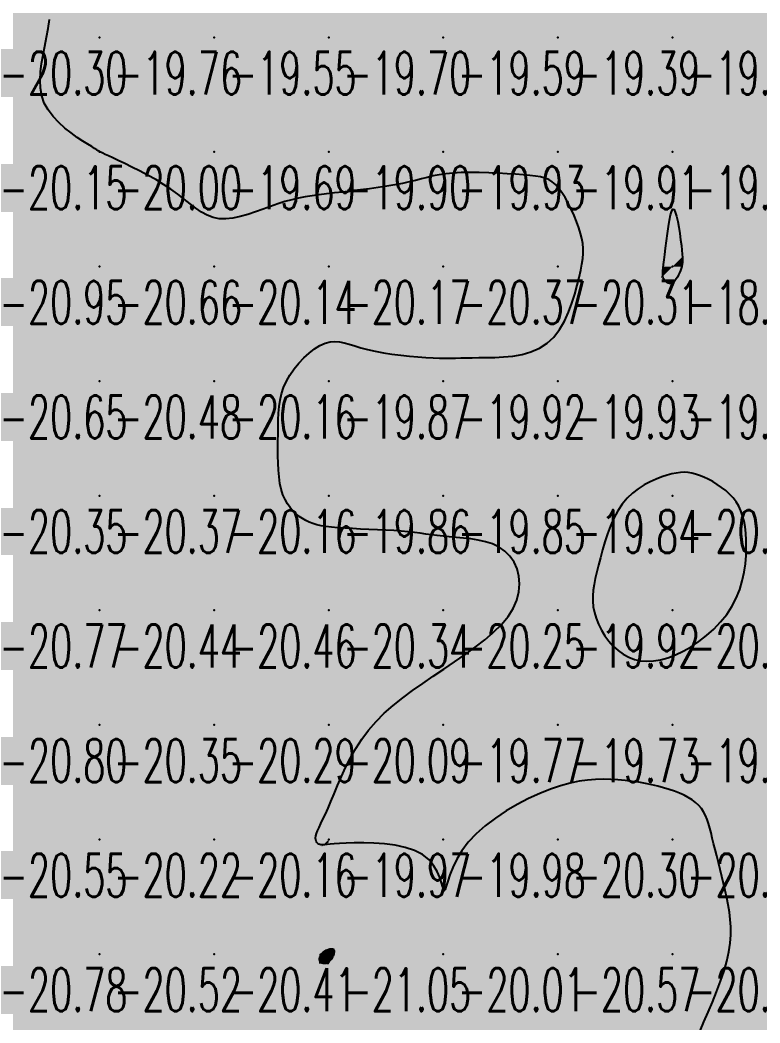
# Model space of a CAD drawing. Header units: millimetres. Extents: x 88261 to 90953, y 390274 to 392322.
# Drawn here: x 89443.3 to 89507.9, y 390511.2 to 390598.7 of the extents above; entities that cross this region are included whole.
import ezdxf
from ezdxf.enums import TextEntityAlignment as Align

# ---------------------------------------------------------------- set-up
doc = ezdxf.new("R2010")
doc.units = ezdxf.units.MM
doc.header["$LTSCALE"] = 25
for name, color, linetype in [('CN_03_00', 7, 'Continuous'), ('CN_04_00', 242, 'Continuous'), ('COTEAlt', 7, 'Continuous'), ('TN_COLORIAGE', 7, 'Continuous')]:
    doc.layers.add(name, color=color, linetype=linetype)
doc.styles.add('Simplex 1.0', font='Simplex.shx', dxfattribs={"width": 0.99, "height": 2.5})
doc.styles.get("Standard").update_dxf_attribs({"font": 'times.ttf'})

# ---------------------------------------------------------------- blocks, each defined once
blk = doc.blocks.new('COTE')
at = {"color": 0}
blk.add_point((0, 0), dxfattribs=at)
at = {"layer": 'COTEAlt'}
blk.add_attdef('ALT', text='', height=3.75, dxfattribs=at).set_placement((1.25, -1.25), align=Align.TOP_LEFT)

msp = doc.modelspace()

# ---------------------------------------------------------------- linework, layer by layer
at = {"layer": 'CN_03_00', "flags": 128}
for points, elevation in [([(89499.415, 390576.369), (89499.397, 390576.505), (89499.396, 390576.667), (89499.41, 390576.867), (89499.438, 390577.117), (89499.478, 390577.428), (89499.528, 390577.814), (89499.587, 390578.285), (89499.654, 390578.846), (89499.728, 390579.467), (89499.808, 390580.107), (89499.893, 390580.729), (89499.984, 390581.294), (89500.08, 390581.762), (89500.179, 390582.095), (89500.283, 390582.254), (89500.389, 390582.213), (89500.496, 390581.996), (89500.602, 390581.64), (89500.704, 390581.183), (89500.8, 390580.661), (89500.887, 390580.113), (89500.963, 390579.574), (89501.027, 390579.083), (89501.075, 390578.667), (89501.108, 390578.324), (89501.126, 390578.04), (89501.129, 390577.803), (89501.118, 390577.601), (89501.093, 390577.421), (89501.055, 390577.251), (89501.002, 390577.079), (89500.937, 390576.894), (89500.86, 390576.702), (89500.772, 390576.51), (89500.676, 390576.324), (89500.572, 390576.153), (89500.462, 390576.004), (89500.347, 390575.883), (89500.229, 390575.799), (89500.11, 390575.757), (89499.991, 390575.754), (89499.876, 390575.783), (89499.767, 390575.841), (89499.668, 390575.922), (89499.58, 390576.02), (89499.507, 390576.13), (89499.451, 390576.247), (89499.415, 390576.369)], -19), ([(89470.105, 390516.455), (89470.016, 390516.424), (89469.926, 390516.408), (89469.838, 390516.405), (89469.754, 390516.416), (89469.676, 390516.44), (89469.608, 390516.477), (89469.55, 390516.527), (89469.506, 390516.589), (89469.476, 390516.661), (89469.459, 390516.741), (89469.455, 390516.826), (89469.464, 390516.915), (89469.486, 390517.005), (89469.52, 390517.094), (89469.567, 390517.179), (89469.625, 390517.26), (89469.694, 390517.334), (89469.77, 390517.402), (89469.852, 390517.464), (89469.938, 390517.52), (89470.025, 390517.568), (89470.111, 390517.61), (89470.195, 390517.644), (89470.273, 390517.671), (89470.346, 390517.69), (89470.414, 390517.701), (89470.476, 390517.705), (89470.531, 390517.701), (89470.58, 390517.69), (89470.622, 390517.671), (89470.657, 390517.645), (89470.685, 390517.611), (89470.705, 390517.569), (89470.718, 390517.52), (89470.723, 390517.464), (89470.721, 390517.401), (89470.711, 390517.331), (89470.692, 390517.254), (89470.666, 390517.171), (89470.632, 390517.082), (89470.589, 390516.989), (89470.54, 390516.895), (89470.483, 390516.802), (89470.419, 390516.714), (89470.35, 390516.632), (89470.274, 390516.56), (89470.192, 390516.501), (89470.105, 390516.455)], -21)]:
    msp.add_lwpolyline(points, close=True, dxfattribs=dict(at, elevation=elevation))
at = {"layer": 'CN_04_00', "elevation": -20, "flags": 128}
msp.add_lwpolyline([(89502.661, 390510.548), (89502.994, 390511.315), (89503.356, 390512.15), (89503.73, 390513.034), (89504.098, 390513.944), (89504.444, 390514.86), (89504.749, 390515.76), (89504.996, 390516.623), (89505.173, 390517.434), (89505.284, 390518.194), (89505.335, 390518.913), (89505.335, 390519.597), (89505.292, 390520.254), (89505.214, 390520.892), (89505.109, 390521.52), (89504.985, 390522.144), (89504.848, 390522.77), (89504.704, 390523.396), (89504.554, 390524.017), (89504.402, 390524.628), (89504.252, 390525.223), (89504.107, 390525.798), (89503.969, 390526.349), (89503.841, 390526.87), (89503.727, 390527.357), (89503.619, 390527.811), (89503.513, 390528.234), (89503.402, 390528.627), (89503.278, 390528.992), (89503.137, 390529.33), (89502.97, 390529.644), (89502.773, 390529.934), (89502.539, 390530.203), (89502.269, 390530.452), (89501.964, 390530.682), (89501.626, 390530.894), (89501.255, 390531.091), (89500.854, 390531.273), (89500.423, 390531.443), (89499.964, 390531.601), (89499.478, 390531.748), (89498.968, 390531.885), (89498.435, 390532.009), (89497.881, 390532.122), (89497.308, 390532.222), (89496.717, 390532.308), (89496.112, 390532.379), (89495.493, 390532.436), (89494.861, 390532.475), (89494.212, 390532.49), (89493.539, 390532.474), (89492.836, 390532.417), (89492.097, 390532.313), (89491.317, 390532.152), (89490.488, 390531.928), (89489.605, 390531.631), (89488.667, 390531.257), (89487.693, 390530.81), (89486.706, 390530.297), (89485.731, 390529.726), (89484.792, 390529.104), (89483.913, 390528.437), (89483.118, 390527.734), (89482.431, 390527.002), (89481.87, 390526.251), (89481.425, 390525.505), (89481.081, 390524.795), (89480.823, 390524.147), (89480.635, 390523.591), (89480.502, 390523.154), (89480.409, 390522.865), (89480.339, 390522.753), (89480.277, 390522.835), (89480.204, 390523.083), (89480.1, 390523.459), (89479.946, 390523.926), (89479.721, 390524.445), (89479.406, 390524.977), (89478.981, 390525.485), (89478.428, 390525.929), (89477.734, 390526.282), (89476.928, 390526.544), (89476.046, 390526.73), (89475.124, 390526.851), (89474.199, 390526.918), (89473.307, 390526.944), (89472.485, 390526.94), (89471.769, 390526.919), (89471.186, 390526.89), (89470.727, 390526.859), (89470.375, 390526.827), (89470.11, 390526.799), (89469.915, 390526.775), (89469.771, 390526.759), (89469.66, 390526.755), (89469.564, 390526.763), (89469.468, 390526.788), (89469.374, 390526.83), (89469.287, 390526.892), (89469.212, 390526.975), (89469.153, 390527.08), (89469.117, 390527.208), (89469.107, 390527.363), (89469.13, 390527.544), (89469.189, 390527.755), (89469.283, 390528), (89469.409, 390528.287), (89469.565, 390528.621), (89469.75, 390529.008), (89469.96, 390529.456), (89470.193, 390529.97), (89470.447, 390530.557), (89470.721, 390531.219), (89471.021, 390531.944), (89471.352, 390532.718), (89471.722, 390533.526), (89472.137, 390534.351), (89472.604, 390535.18), (89473.129, 390535.996), (89473.719, 390536.785), (89474.378, 390537.535), (89475.101, 390538.249), (89475.879, 390538.932), (89476.704, 390539.59), (89477.566, 390540.231), (89478.459, 390540.86), (89479.373, 390541.482), (89480.301, 390542.105), (89481.232, 390542.734), (89482.149, 390543.369), (89483.035, 390544.014), (89483.871, 390544.667), (89484.638, 390545.332), (89485.32, 390546.008), (89485.896, 390546.698), (89486.349, 390547.401), (89486.666, 390548.117), (89486.849, 390548.835), (89486.908, 390549.54), (89486.851, 390550.22), (89486.687, 390550.86), (89486.423, 390551.447), (89486.068, 390551.967), (89485.631, 390552.406), (89485.121, 390552.756), (89484.553, 390553.025), (89483.941, 390553.225), (89483.302, 390553.369), (89482.65, 390553.47), (89482.002, 390553.541), (89481.372, 390553.595), (89480.776, 390553.644), (89480.225, 390553.699), (89479.709, 390553.761), (89479.215, 390553.826), (89478.728, 390553.894), (89478.235, 390553.961), (89477.722, 390554.027), (89477.174, 390554.088), (89476.578, 390554.142), (89475.924, 390554.189), (89475.226, 390554.23), (89474.499, 390554.266), (89473.76, 390554.299), (89473.028, 390554.331), (89472.317, 390554.365), (89471.647, 390554.401), (89471.033, 390554.443), (89470.488, 390554.492), (89470.007, 390554.55), (89469.582, 390554.62), (89469.202, 390554.704), (89468.86, 390554.805), (89468.546, 390554.925), (89468.251, 390555.068), (89467.965, 390555.234), (89467.682, 390555.427), (89467.404, 390555.651), (89467.137, 390555.907), (89466.884, 390556.199), (89466.65, 390556.531), (89466.439, 390556.905), (89466.257, 390557.325), (89466.108, 390557.794), (89465.995, 390558.312), (89465.915, 390558.874), (89465.862, 390559.47), (89465.831, 390560.091), (89465.817, 390560.728), (89465.816, 390561.373), (89465.821, 390562.017), (89465.827, 390562.65), (89465.833, 390563.265), (89465.845, 390563.864), (89465.871, 390564.448), (89465.922, 390565.02), (89466.006, 390565.582), (89466.133, 390566.135), (89466.312, 390566.683), (89466.553, 390567.228), (89466.86, 390567.769), (89467.225, 390568.298), (89467.636, 390568.802), (89468.08, 390569.271), (89468.545, 390569.691), (89469.018, 390570.052), (89469.487, 390570.342), (89469.939, 390570.549), (89470.367, 390570.666), (89470.779, 390570.703), (89471.188, 390570.672), (89471.606, 390570.588), (89472.048, 390570.465), (89472.527, 390570.316), (89473.054, 390570.155), (89473.643, 390569.995), (89474.303, 390569.849), (89475.018, 390569.718), (89475.768, 390569.602), (89476.535, 390569.502), (89477.299, 390569.418), (89478.039, 390569.349), (89478.736, 390569.297), (89479.37, 390569.26), (89479.929, 390569.239), (89480.427, 390569.231), (89480.885, 390569.233), (89481.326, 390569.242), (89481.77, 390569.256), (89482.239, 390569.27), (89482.755, 390569.282), (89483.339, 390569.289), (89484.005, 390569.292), (89484.738, 390569.304), (89485.516, 390569.343), (89486.317, 390569.425), (89487.118, 390569.569), (89487.897, 390569.79), (89488.632, 390570.107), (89489.3, 390570.536), (89489.885, 390571.088), (89490.387, 390571.743), (89490.816, 390572.473), (89491.178, 390573.25), (89491.48, 390574.049), (89491.73, 390574.841), (89491.935, 390575.598), (89492.102, 390576.295), (89492.238, 390576.91), (89492.343, 390577.453), (89492.414, 390577.941), (89492.451, 390578.39), (89492.452, 390578.817), (89492.415, 390579.239), (89492.34, 390579.671), (89492.225, 390580.131), (89492.069, 390580.629), (89491.878, 390581.157), (89491.657, 390581.698), (89491.412, 390582.238), (89491.149, 390582.762), (89490.874, 390583.254), (89490.594, 390583.699), (89490.314, 390584.081), (89490.037, 390584.391), (89489.753, 390584.634), (89489.451, 390584.82), (89489.118, 390584.958), (89488.742, 390585.059), (89488.31, 390585.133), (89487.81, 390585.19), (89487.229, 390585.24), (89486.561, 390585.29), (89485.822, 390585.339), (89485.034, 390585.383), (89484.217, 390585.419), (89483.394, 390585.442), (89482.587, 390585.448), (89481.816, 390585.435), (89481.104, 390585.398), (89480.465, 390585.334), (89479.888, 390585.247), (89479.354, 390585.141), (89478.845, 390585.02), (89478.343, 390584.89), (89477.828, 390584.754), (89477.283, 390584.618), (89476.689, 390584.485), (89476.032, 390584.359), (89475.323, 390584.24), (89474.574, 390584.129), (89473.801, 390584.024), (89473.018, 390583.925), (89472.239, 390583.832), (89471.478, 390583.743), (89470.75, 390583.659), (89470.065, 390583.578), (89469.418, 390583.497), (89468.799, 390583.409), (89468.2, 390583.311), (89467.611, 390583.197), (89467.023, 390583.063), (89466.427, 390582.903), (89465.814, 390582.713), (89465.177, 390582.491), (89464.523, 390582.252), (89463.859, 390582.012), (89463.194, 390581.788), (89462.537, 390581.598), (89461.896, 390581.459), (89461.28, 390581.388), (89460.698, 390581.402), (89460.154, 390581.514), (89459.64, 390581.713), (89459.144, 390581.987), (89458.652, 390582.322), (89458.152, 390582.702), (89457.633, 390583.115), (89457.081, 390583.547), (89456.484, 390583.982), (89455.836, 390584.41), (89455.15, 390584.822), (89454.449, 390585.216), (89453.751, 390585.584), (89453.078, 390585.924), (89452.45, 390586.229), (89451.887, 390586.495), (89451.411, 390586.717), (89451.035, 390586.892), (89450.752, 390587.023), (89450.549, 390587.119), (89450.413, 390587.183), (89450.329, 390587.223), (89450.286, 390587.245), (89450.269, 390587.254), (89450.265, 390587.257), (89450.261, 390587.26), (89450.246, 390587.271), (89450.206, 390587.297), (89450.131, 390587.345), (89450.008, 390587.423), (89449.825, 390587.539), (89449.571, 390587.7), (89449.233, 390587.913), (89448.807, 390588.185), (89448.313, 390588.513), (89447.778, 390588.895), (89447.228, 390589.328), (89446.692, 390589.809), (89446.196, 390590.334), (89445.767, 390590.9), (89445.432, 390591.505), (89445.212, 390592.145), (89445.095, 390592.815), (89445.065, 390593.513), (89445.106, 390594.233), (89445.199, 390594.971), (89445.328, 390595.723), (89445.475, 390596.485), (89445.624, 390597.253), (89445.761, 390598.022), (89445.886, 390598.787)], dxfattribs=at)
msp.add_lwpolyline([(89495.468, 390555.921), (89495.128, 390555.289), (89494.83, 390554.617), (89494.569, 390553.92), (89494.34, 390553.213), (89494.138, 390552.511), (89493.958, 390551.829), (89493.795, 390551.182), (89493.646, 390550.58), (89493.516, 390550.02), (89493.409, 390549.492), (89493.332, 390548.988), (89493.29, 390548.5), (89493.288, 390548.019), (89493.333, 390547.536), (89493.43, 390547.044), (89493.584, 390546.537), (89493.791, 390546.022), (89494.048, 390545.512), (89494.352, 390545.016), (89494.698, 390544.545), (89495.083, 390544.112), (89495.502, 390543.726), (89495.953, 390543.399), (89496.431, 390543.14), (89496.936, 390542.951), (89497.467, 390542.834), (89498.024, 390542.788), (89498.607, 390542.815), (89499.215, 390542.916), (89499.847, 390543.09), (89500.504, 390543.339), (89501.183, 390543.662), (89501.871, 390544.056), (89502.556, 390544.513), (89503.223, 390545.029), (89503.86, 390545.598), (89504.45, 390546.215), (89504.982, 390546.875), (89505.441, 390547.57), (89505.817, 390548.296), (89506.115, 390549.043), (89506.341, 390549.799), (89506.504, 390550.555), (89506.612, 390551.3), (89506.673, 390552.024), (89506.694, 390552.716), (89506.684, 390553.366), (89506.647, 390553.965), (89506.585, 390554.516), (89506.495, 390555.022), (89506.374, 390555.489), (89506.22, 390555.92), (89506.031, 390556.319), (89505.805, 390556.691), (89505.54, 390557.04), (89505.234, 390557.37), (89504.895, 390557.679), (89504.531, 390557.965), (89504.15, 390558.228), (89503.759, 390558.466), (89503.368, 390558.676), (89502.983, 390558.856), (89502.614, 390559.006), (89502.266, 390559.124), (89501.933, 390559.209), (89501.607, 390559.261), (89501.279, 390559.28), (89500.94, 390559.265), (89500.582, 390559.218), (89500.198, 390559.136), (89499.777, 390559.021), (89499.316, 390558.871), (89498.822, 390558.683), (89498.309, 390558.452), (89497.787, 390558.173), (89497.268, 390557.843), (89496.766, 390557.457), (89496.291, 390557.011), (89495.855, 390556.499), (89495.468, 390555.921)], close=True, dxfattribs=at)
at = {"layer": 'TN_COLORIAGE', "color": 223}
for points in [[(89440.249, 390607.239, -20), (89447.986, 390607.239, -20), (89440.249, 390597.239, -20), (89446.441, 390603.432, -20)], [(89445.792, 390597.239, -20.297), (89446.441, 390603.432, -20.297), (89440.249, 390597.239, -20.297)], [(89440.249, 390597.239, -20), (89445.792, 390597.239, -20), (89440.249, 390587.239, -20), (89444.138, 390591.129, -20)], [(89440.249, 390587.239, -20), (89444.138, 390591.129, -20), (89450.249, 390587.239, -20), (89450.249, 390587.273, -20)], [(89440.249, 390577.239, -20.001), (89450.249, 390577.239, -20.001), (89450.249, 390587.239, -20.001)], [(89440.249, 390587.239, -20.001), (89440.249, 390577.239, -20.001), (89450.249, 390587.239, -20.001)], [(89450.267, 390587.257, -20.001), (89450.249, 390587.273, -20.001), (89450.249, 390587.239, -20.001)], [(89450.267, 390587.257, -20.001), (89450.275, 390587.239, -20.001), (89450.249, 390587.239, -20.001)], [(89450.249, 390577.239, -20), (89457.096, 390584.086, -20), (89450.249, 390587.239, -20), (89450.275, 390587.239, -20)], [(89480.249, 390577.239, -20), (89480.249, 390585.694, -20), (89470.249, 390577.239, -20), (89477.408, 390584.399, -20)], [(89488.219, 390585.21, -20.367), (89480.249, 390585.694, -20.367), (89480.249, 390577.239, -20.367)], [(89480.249, 390577.239, -20), (89488.219, 390585.21, -20), (89490.249, 390577.239, -20), (89490.249, 390584.905, -20)], [(89492.669, 390579.66, -20.307), (89490.249, 390584.905, -20.307), (89490.249, 390577.239, -20.307)], [(89450.249, 390577.239, -20), (89457.096, 390584.086, -20), (89460.249, 390577.239, -20), (89460.249, 390580.31, -20)], [(89470.249, 390577.239, -20), (89470.249, 390583.617, -20), (89460.249, 390577.239, -20), (89466.097, 390583.088, -20)], [(89470.249, 390583.617, -20.169), (89477.408, 390584.399, -20.169), (89470.249, 390577.239, -20.169)], [(89460.249, 390580.31, -20.135), (89466.097, 390583.088, -20.135), (89460.249, 390577.239, -20.135)], [(89492.424, 390577.239, -20.307), (89492.669, 390579.66, -20.307), (89490.249, 390577.239, -20.307)], [(89440.249, 390577.239, -20.663), (89440.249, 390567.239, -20.663), (89450.249, 390577.239, -20.663)], [(89440.249, 390567.239, -20.663), (89450.249, 390567.239, -20.663), (89450.249, 390577.239, -20.663)], [(89450.249, 390567.239, -20.135), (89460.249, 390567.239, -20.135), (89460.249, 390577.239, -20.135)], [(89450.249, 390577.239, -20.135), (89450.249, 390567.239, -20.135), (89460.249, 390577.239, -20.135)], [(89470.249, 390577.239, -20), (89470.249, 390571.556, -20), (89460.249, 390567.239, -20), (89465.801, 390567.239, -20)], [(89460.249, 390577.239, -20.169), (89460.249, 390567.239, -20.169), (89470.249, 390577.239, -20.169)], [(89480.249, 390577.239, -20), (89472.841, 390569.831, -20), (89470.249, 390577.239, -20), (89470.249, 390571.556, -20)], [(89472.841, 390569.831, -20.367), (89480.249, 390569.089, -20.367), (89480.249, 390577.239, -20.367)], [(89480.249, 390577.239, -20), (89480.249, 390569.089, -20), (89490.249, 390577.239, -20), (89482.383, 390569.374, -20)], [(89482.383, 390569.374, -20.307), (89490.249, 390569.151, -20.307), (89490.249, 390577.239, -20.307)], [(89492.424, 390577.239, -20.307), (89490.249, 390569.151, -20.307), (89490.249, 390577.239, -20.307)], [(89440.249, 390557.239, -20.476), (89450.249, 390557.239, -20.476), (89450.249, 390567.239, -20.476)], [(89440.249, 390567.239, -20.476), (89440.249, 390557.239, -20.476), (89450.249, 390567.239, -20.476)], [(89450.249, 390557.239, -20.16), (89460.249, 390557.239, -20.16), (89460.249, 390567.239, -20.16)], [(89450.249, 390567.239, -20.16), (89450.249, 390557.239, -20.16), (89460.249, 390567.239, -20.16)], [(89460.249, 390557.239, -20), (89465.864, 390562.855, -20), (89460.249, 390567.239, -20), (89465.801, 390567.239, -20)], [(89465.707, 390557.239, -20.164), (89465.864, 390562.855, -20.164), (89460.249, 390557.239, -20.164)], [(89500.249, 390559.383, -20.152), (89495.305, 390557.239, -20.152), (89500.249, 390557.239, -20.152)], [(89502.363, 390559.354, -20.152), (89500.249, 390559.383, -20.152), (89500.249, 390557.239, -20.152)], [(89502.363, 390559.354, -20.152), (89505.984, 390557.239, -20.152), (89500.249, 390557.239, -20.152)], [(89440.249, 390547.239, -20.366), (89450.249, 390547.239, -20.366), (89450.249, 390557.239, -20.366)], [(89440.249, 390557.239, -20.366), (89440.249, 390547.239, -20.366), (89450.249, 390557.239, -20.366)], [(89450.249, 390547.239, -20.164), (89460.249, 390547.239, -20.164), (89460.249, 390557.239, -20.164)], [(89450.249, 390557.239, -20.164), (89450.249, 390547.239, -20.164), (89460.249, 390557.239, -20.164)], [(89460.249, 390547.239, -20), (89467.958, 390554.949, -20), (89460.249, 390557.239, -20), (89465.707, 390557.239, -20)], [(89500.249, 390547.239, -20), (89492.814, 390547.239, -20), (89500.249, 390557.239, -20), (89493.663, 390550.653, -20)], [(89495.305, 390557.239, -20.152), (89493.663, 390550.653, -20.152), (89500.249, 390557.239, -20.152)], [(89500.249, 390547.239, -20), (89506.938, 390553.929, -20), (89500.249, 390557.239, -20), (89505.984, 390557.239, -20)], [(89460.249, 390547.239, -20), (89467.958, 390554.949, -20), (89470.249, 390547.239, -20), (89470.249, 390554.369, -20)], [(89477.242, 390554.233, -20.34), (89470.249, 390554.369, -20.34), (89470.249, 390547.239, -20.34)], [(89470.249, 390547.239, -20), (89477.242, 390554.233, -20), (89480.249, 390547.239, -20), (89480.249, 390553.555, -20)], [(89506.365, 390547.239, -20.228), (89506.938, 390553.929, -20.228), (89500.249, 390547.239, -20.228)], [(89486.42, 390553.411, -20.251), (89480.249, 390553.555, -20.251), (89480.249, 390547.239, -20.251)], [(89486.42, 390553.411, -20.251), (89487.857, 390547.239, -20.251), (89480.249, 390547.239, -20.251)], [(89440.249, 390547.239, -20.445), (89440.249, 390537.239, -20.445), (89450.249, 390547.239, -20.445)], [(89440.249, 390537.239, -20.445), (89450.249, 390537.239, -20.445), (89450.249, 390547.239, -20.445)], [(89450.249, 390547.239, -20.461), (89450.249, 390537.239, -20.461), (89460.249, 390547.239, -20.461)], [(89450.249, 390537.239, -20.461), (89460.249, 390537.239, -20.461), (89460.249, 390547.239, -20.461)], [(89460.249, 390547.239, -20.34), (89460.249, 390537.239, -20.34), (89470.249, 390547.239, -20.34)], [(89460.249, 390537.239, -20.34), (89470.249, 390537.239, -20.34), (89470.249, 390547.239, -20.34)], [(89470.249, 390547.239, -20.251), (89470.249, 390537.239, -20.251), (89480.249, 390547.239, -20.251)], [(89480.249, 390547.239, -20), (89480.249, 390542.038, -20), (89470.249, 390537.239, -20), (89472.954, 390537.239, -20)], [(89480.249, 390542.038, -20.251), (89487.857, 390547.239, -20.251), (89480.249, 390547.239, -20.251)], [(89495.664, 390542.654, -20.228), (89492.814, 390547.239, -20.228), (89500.249, 390547.239, -20.228)], [(89495.664, 390542.654, -20.228), (89500.249, 390542.535, -20.228), (89500.249, 390547.239, -20.228)], [(89500.249, 390542.535, -20.228), (89506.365, 390547.239, -20.228), (89500.249, 390547.239, -20.228)], [(89440.249, 390537.239, -20.349), (89440.249, 390527.239, -20.349), (89450.249, 390537.239, -20.349)], [(89440.249, 390527.239, -20.349), (89450.249, 390527.239, -20.349), (89450.249, 390537.239, -20.349)], [(89450.249, 390537.239, -20.288), (89450.249, 390527.239, -20.288), (89460.249, 390537.239, -20.288)], [(89450.249, 390527.239, -20.288), (89460.249, 390527.239, -20.288), (89460.249, 390537.239, -20.288)], [(89460.249, 390537.239, -20.086), (89460.249, 390527.239, -20.086), (89470.249, 390537.239, -20.086)], [(89460.249, 390527.239, -20), (89468.733, 390527.239, -20), (89470.249, 390537.239, -20), (89470.249, 390529.715, -20)], [(89472.954, 390537.239, -20.086), (89470.249, 390529.715, -20.086), (89470.249, 390537.239, -20.086)], [(89490.249, 390532.486, -20.298), (89481.023, 390527.239, -20.298), (89490.249, 390527.239, -20.298)], [(89490.249, 390527.239, -20), (89495.614, 390532.605, -20), (89500.249, 390527.239, -20), (89500.249, 390531.709, -20)], [(89490.249, 390532.486, -20.298), (89495.614, 390532.605, -20.298), (89490.249, 390527.239, -20.298)], [(89503.174, 390530.165, -20.208), (89500.249, 390531.709, -20.208), (89500.249, 390527.239, -20.208)], [(89503.174, 390530.165, -20.208), (89503.692, 390527.239, -20.208), (89500.249, 390527.239, -20.208)], [(89440.249, 390527.239, -20.223), (89440.249, 390517.239, -20.223), (89450.249, 390527.239, -20.223)], [(89440.249, 390517.239, -20.223), (89450.249, 390517.239, -20.223), (89450.249, 390527.239, -20.223)], [(89450.249, 390527.239, -20.158), (89450.249, 390517.239, -20.158), (89460.249, 390527.239, -20.158)], [(89450.249, 390517.239, -20.158), (89460.249, 390517.239, -20.158), (89460.249, 390527.239, -20.158)], [(89460.249, 390517.239, -20), (89469.6, 390526.591, -20), (89460.249, 390527.239, -20), (89468.733, 390527.239, -20)], [(89469.437, 390517.239, -20), (89470.249, 390517.724, -20), (89460.249, 390517.239, -20), (89470.249, 390526.978, -20)], [(89470.249, 390526.978, -20.407), (89469.6, 390526.591, -20.407), (89460.249, 390517.239, -20.407)], [(89470.735, 390517.726, -20), (89480.017, 390527.008, -20), (89470.249, 390517.724, -20), (89470.249, 390526.978, -20)], [(89470.753, 390517.239, -20), (89470.735, 390517.726, -20), (89480.249, 390517.239, -20), (89480.017, 390527.008, -20)], [(89480.017, 390527.008, -20.012), (89480.249, 390520.568, -20.012), (89480.249, 390517.239, -20.012)], [(89490.249, 390527.239, -20), (89481.023, 390527.239, -20), (89480.249, 390517.239, -20), (89480.249, 390520.568, -20)], [(89480.249, 390517.239, -20.298), (89490.249, 390517.239, -20.298), (89490.249, 390527.239, -20.298)], [(89490.249, 390527.239, -20.208), (89490.249, 390517.239, -20.208), (89500.249, 390527.239, -20.208)], [(89490.249, 390517.239, -20.208), (89500.249, 390517.239, -20.208), (89500.249, 390527.239, -20.208)], [(89500.249, 390517.239, -20), (89505.105, 390522.096, -20), (89500.249, 390527.239, -20), (89503.692, 390527.239, -20)], [(89505.105, 390522.096, -20.374), (89505.794, 390517.239, -20.374), (89500.249, 390517.239, -20.374)], [(89440.249, 390517.239, -20.52), (89440.249, 390507.239, -20.52), (89450.249, 390517.239, -20.52)], [(89440.249, 390507.239, -20.52), (89450.249, 390507.239, -20.52), (89450.249, 390517.239, -20.52)], [(89450.249, 390507.239, -20.407), (89460.249, 390507.239, -20.407), (89460.249, 390517.239, -20.407)], [(89450.249, 390517.239, -20.407), (89450.249, 390507.239, -20.407), (89460.249, 390517.239, -20.407)], [(89469.404, 390516.395, -20.407), (89469.437, 390517.239, -20.407), (89460.249, 390507.239, -20.407), (89460.249, 390517.239, -20.407)], [(89470.249, 390507.239, -20.012), (89480.249, 390507.239, -20.012), (89480.249, 390517.239, -20.012)], [(89470.249, 390516.342, -20.012), (89470.753, 390517.239, -20.012), (89470.249, 390507.239, -20.012), (89480.249, 390517.239, -20.012)], [(89480.249, 390517.239, -20.567), (89480.249, 390507.239, -20.567), (89490.249, 390517.239, -20.567)], [(89480.249, 390507.239, -20.567), (89490.249, 390507.239, -20.567), (89490.249, 390517.239, -20.567)], [(89490.249, 390517.239, -20.374), (89490.249, 390507.239, -20.374), (89500.249, 390517.239, -20.374)], [(89490.249, 390507.239, -20.374), (89500.249, 390507.239, -20.374), (89500.249, 390517.239, -20.374)], [(89500.249, 390517.239, -20), (89505.794, 390517.239, -20), (89500.249, 390507.239, -20), (89501.696, 390508.686, -20)], [(89470.249, 390516.342, -20.432), (89469.404, 390516.395, -20.432), (89470.249, 390507.239, -20.432), (89460.249, 390507.239, -20.432)]]:
    msp.add_solid(points, dxfattribs=at)
at = {"layer": 'TN_COLORIAGE', "color": 213}
for points in [[(89446.441, 390603.432, -19.761), (89445.792, 390597.239, -19.761), (89450.249, 390607.239, -19.761), (89450.249, 390597.239, -19.761)], [(89450.249, 390607.239, -19.501), (89450.249, 390597.239, -19.501), (89460.249, 390607.239, -19.501)], [(89450.249, 390597.239, -19.501), (89460.249, 390597.239, -19.501), (89460.249, 390607.239, -19.501)], [(89470.18, 390607.17, -19.501), (89470.186, 390607.239, -19.501), (89460.249, 390597.239, -19.501), (89460.249, 390607.239, -19.501)], [(89480.249, 390597.239, -19.698), (89490.249, 390597.239, -19.698), (89490.249, 390607.239, -19.698)], [(89485.524, 390607.239, -19.587), (89480.249, 390602.748, -19.587), (89490.249, 390607.239, -19.587), (89480.249, 390597.239, -19.587)], [(89490.249, 390607.239, -19), (89499.006, 390607.239, -19), (89490.249, 390597.239, -19), (89498.218, 390605.208, -19)], [(89500.249, 390597.239, -19), (89509.83, 390597.239, -19), (89510.249, 390607.239, -19), (89510.249, 390597.83, -19)], [(89500.249, 390597.239, -19), (89500.249, 390603.219, -19), (89510.249, 390607.239, -19), (89505.16, 390607.239, -19)], [(89470.249, 390607.136, -19.549), (89470.18, 390607.17, -19.549), (89470.249, 390597.239, -19.549), (89460.249, 390597.239, -19.549)], [(89470.249, 390607.136, -19.698), (89474.975, 390601.966, -19.698), (89470.249, 390597.239, -19.698)], [(89490.249, 390597.239, -19), (89498.218, 390605.208, -19), (89500.249, 390597.239, -19), (89500.249, 390603.219, -19)], [(89474.975, 390601.966, -19.587), (89480.249, 390602.748, -19.587), (89470.249, 390597.239, -19.587), (89480.249, 390597.239, -19.587)], [(89450.249, 390587.273, -19.761), (89444.138, 390591.129, -19.761), (89450.249, 390597.239, -19.761)], [(89444.138, 390591.129, -19.761), (89445.792, 390597.239, -19.761), (89450.249, 390597.239, -19.761)], [(89450.249, 390587.273, -19.549), (89450.267, 390587.257, -19.549), (89450.249, 390597.239, -19.549), (89460.249, 390597.239, -19.549)], [(89450.275, 390587.239, -19.549), (89450.267, 390587.257, -19.549), (89460.249, 390587.239, -19.549), (89460.249, 390597.239, -19.549)], [(89460.249, 390597.239, -19.698), (89460.249, 390587.239, -19.698), (89470.249, 390597.239, -19.698)], [(89460.249, 390587.239, -19.698), (89470.249, 390587.239, -19.698), (89470.249, 390597.239, -19.698)], [(89470.249, 390587.239, -19.587), (89480.249, 390587.239, -19.587), (89480.249, 390597.239, -19.587)], [(89470.249, 390597.239, -19.587), (89470.249, 390587.239, -19.587), (89480.249, 390597.239, -19.587)], [(89480.249, 390587.239, -19.389), (89490.249, 390587.239, -19.389), (89490.249, 390597.239, -19.389)], [(89480.249, 390597.239, -19.389), (89480.249, 390587.239, -19.389), (89490.249, 390597.239, -19.389)], [(89490.249, 390587.239, -19.147), (89500.249, 390587.239, -19.147), (89500.249, 390597.239, -19.147)], [(89490.249, 390597.239, -19.147), (89490.249, 390587.239, -19.147), (89500.249, 390597.239, -19.147)], [(89500.249, 390597.239, -19), (89509.83, 390597.239, -19), (89500.249, 390587.239, -19), (89508.825, 390595.816, -19)], [(89510.227, 390587.239, -19), (89510.249, 390587.26, -19), (89500.249, 390587.239, -19), (89510.249, 390597.175, -19)], [(89510.249, 390597.175, -19.039), (89508.825, 390595.816, -19.039), (89500.249, 390587.239, -19.039)], [(89450.275, 390587.239, -19.695), (89457.096, 390584.086, -19.695), (89460.249, 390587.239, -19.695)], [(89460.249, 390580.31, -19.695), (89457.096, 390584.086, -19.695), (89460.249, 390587.239, -19.695)], [(89466.097, 390583.088, -19.695), (89460.249, 390580.31, -19.695), (89470.249, 390587.239, -19.695), (89460.249, 390587.239, -19.695)], [(89466.097, 390583.088, -19.904), (89470.249, 390583.617, -19.904), (89470.249, 390587.239, -19.904)], [(89477.408, 390584.399, -19.904), (89470.249, 390583.617, -19.904), (89480.249, 390587.239, -19.904), (89470.249, 390587.239, -19.904)], [(89477.408, 390584.399, -19.933), (89480.249, 390585.694, -19.933), (89480.249, 390587.239, -19.933)], [(89480.249, 390585.694, -19.907), (89488.219, 390585.21, -19.907), (89480.249, 390587.239, -19.907), (89490.249, 390587.239, -19.907)], [(89490.249, 390584.905, -19.907), (89488.219, 390585.21, -19.907), (89490.249, 390587.239, -19.907)], [(89490.249, 390584.905, -19.039), (89492.669, 390579.66, -19.039), (89490.249, 390587.239, -19.039), (89500.249, 390587.239, -19.039)], [(89492.669, 390579.66, -19), (89492.424, 390577.239, -19), (89500.249, 390587.239, -19), (89499.509, 390577.239, -19)], [(89499.509, 390577.239, -19.039), (89500.249, 390584.526, -19.039), (89500.249, 390587.239, -19.039)], [(89510.227, 390587.239, -19), (89510.23, 390587.221, -19), (89500.249, 390587.239, -19), (89501.192, 390578.182, -19)], [(89501.192, 390578.182, -19.039), (89500.249, 390584.526, -19.039), (89500.249, 390587.239, -19.039)], [(89510.23, 390587.221, -19), (89509.715, 390577.239, -19), (89501.192, 390578.182, -19), (89501.143, 390577.239, -19)], [(89490.249, 390569.151, -19), (89492.424, 390577.239, -19), (89490.249, 390567.239, -19), (89499.509, 390577.239, -19)], [(89499.509, 390577.239, -19.927), (89499.238, 390576.228, -19.927), (89490.249, 390567.239, -19.927)], [(89509.243, 390576.233, -19), (89509.715, 390577.239, -19), (89500.249, 390567.239, -19), (89501.143, 390577.239, -19)], [(89501.143, 390577.239, -19.443), (89500.249, 390575.332, -19.443), (89500.249, 390567.239, -19.443)], [(89490.249, 390567.239, -19), (89499.238, 390576.228, -19), (89500.249, 390567.239, -19), (89500.249, 390575.332, -19)], [(89509.243, 390576.233, -19.433), (89510.249, 390576.249, -19.433), (89500.249, 390567.239, -19.433), (89510.249, 390567.239, -19.433)], [(89465.801, 390567.239, -19.872), (89470.249, 390571.556, -19.872), (89470.249, 390567.239, -19.872)], [(89470.249, 390571.556, -19.872), (89472.841, 390569.831, -19.872), (89470.249, 390567.239, -19.872)], [(89480.249, 390569.089, -19.872), (89472.841, 390569.831, -19.872), (89480.249, 390567.239, -19.872), (89470.249, 390567.239, -19.872)], [(89482.383, 390569.374, -19.917), (89480.249, 390569.089, -19.917), (89480.249, 390567.239, -19.917)], [(89490.249, 390569.151, -19.917), (89482.383, 390569.374, -19.917), (89490.249, 390567.239, -19.917), (89480.249, 390567.239, -19.917)], [(89465.864, 390562.855, -19.863), (89465.707, 390557.239, -19.863), (89470.249, 390567.239, -19.863), (89470.249, 390557.239, -19.863)], [(89465.801, 390567.239, -19.872), (89465.864, 390562.855, -19.872), (89470.249, 390567.239, -19.872)], [(89470.249, 390557.239, -19.917), (89480.249, 390557.239, -19.917), (89480.249, 390567.239, -19.917)], [(89470.249, 390567.239, -19.917), (89470.249, 390557.239, -19.917), (89480.249, 390567.239, -19.917)], [(89480.249, 390567.239, -19.927), (89480.249, 390557.239, -19.927), (89490.249, 390567.239, -19.927)], [(89480.249, 390557.239, -19.927), (89490.249, 390557.239, -19.927), (89490.249, 390567.239, -19.927)], [(89490.249, 390567.239, -19.443), (89490.249, 390557.239, -19.443), (89500.249, 390567.239, -19.443)], [(89495.305, 390557.239, -19.443), (89500.249, 390559.383, -19.443), (89490.249, 390557.239, -19.443), (89500.249, 390567.239, -19.443)], [(89500.249, 390559.383, -19.433), (89502.363, 390559.354, -19.433), (89500.249, 390567.239, -19.433), (89510.249, 390567.239, -19.433)], [(89505.984, 390557.239, -19.433), (89502.363, 390559.354, -19.433), (89510.249, 390557.239, -19.433), (89510.249, 390567.239, -19.433)], [(89465.707, 390557.239, -19.863), (89467.958, 390554.949, -19.863), (89470.249, 390557.239, -19.863)], [(89470.249, 390554.369, -19.863), (89467.958, 390554.949, -19.863), (89470.249, 390557.239, -19.863)], [(89470.249, 390554.369, -19.854), (89477.242, 390554.233, -19.854), (89470.249, 390557.239, -19.854), (89480.249, 390557.239, -19.854)], [(89480.249, 390553.555, -19.854), (89477.242, 390554.233, -19.854), (89480.249, 390557.239, -19.854)], [(89480.249, 390553.555, -19.845), (89486.42, 390553.411, -19.845), (89480.249, 390557.239, -19.845), (89490.249, 390557.239, -19.845)], [(89487.857, 390547.239, -19.845), (89486.42, 390553.411, -19.845), (89490.249, 390547.239, -19.845), (89490.249, 390557.239, -19.845)], [(89493.663, 390550.653, -19.845), (89495.305, 390557.239, -19.845), (89490.249, 390547.239, -19.845), (89490.249, 390557.239, -19.845)], [(89505.984, 390557.239, -19.887), (89506.938, 390553.929, -19.887), (89510.249, 390557.239, -19.887)], [(89506.938, 390553.929, -19.855), (89506.365, 390547.239, -19.855), (89510.249, 390557.239, -19.855), (89510.249, 390547.239, -19.855)], [(89493.663, 390550.653, -19.921), (89492.814, 390547.239, -19.921), (89490.249, 390547.239, -19.921)], [(89480.249, 390537.239, -19.921), (89490.249, 390537.239, -19.921), (89490.249, 390547.239, -19.921)], [(89487.857, 390547.239, -19.769), (89480.249, 390542.038, -19.769), (89490.249, 390547.239, -19.769), (89480.249, 390537.239, -19.769)], [(89492.814, 390547.239, -19.73), (89495.664, 390542.654, -19.73), (89490.249, 390547.239, -19.73), (89490.249, 390537.239, -19.73)], [(89500.249, 390537.239, -19.855), (89510.249, 390537.239, -19.855), (89510.249, 390547.239, -19.855)], [(89506.365, 390547.239, -19.743), (89500.249, 390542.535, -19.743), (89510.249, 390547.239, -19.743), (89500.249, 390537.239, -19.743)], [(89500.249, 390542.535, -19.73), (89495.664, 390542.654, -19.73), (89500.249, 390537.239, -19.73), (89490.249, 390537.239, -19.73)], [(89472.954, 390537.239, -19.769), (89480.249, 390542.038, -19.769), (89480.249, 390537.239, -19.769)], [(89470.249, 390529.715, -19.769), (89472.954, 390537.239, -19.769), (89470.249, 390527.239, -19.769), (89480.249, 390537.239, -19.769)], [(89470.249, 390527.239, -19.769), (89480.249, 390527.239, -19.769), (89480.249, 390537.239, -19.769)], [(89480.249, 390537.239, -19.73), (89480.249, 390527.239, -19.73), (89490.249, 390537.239, -19.73)], [(89481.023, 390527.239, -19.73), (89490.249, 390532.486, -19.73), (89480.249, 390527.239, -19.73), (89490.249, 390537.239, -19.73)], [(89495.614, 390532.605, -19.73), (89490.249, 390532.486, -19.73), (89500.249, 390537.239, -19.73), (89490.249, 390537.239, -19.73)], [(89500.249, 390531.709, -19.743), (89495.614, 390532.605, -19.743), (89500.249, 390537.239, -19.743)], [(89500.249, 390531.709, -19.497), (89503.174, 390530.165, -19.497), (89500.249, 390537.239, -19.497), (89510.249, 390537.239, -19.497)], [(89503.692, 390527.239, -19.497), (89503.174, 390530.165, -19.497), (89510.249, 390527.239, -19.497), (89510.249, 390537.239, -19.497)], [(89470.249, 390529.715, -19.972), (89468.733, 390527.239, -19.972), (89470.249, 390527.239, -19.972)], [(89468.733, 390527.239, -19.972), (89469.6, 390526.591, -19.972), (89470.249, 390527.239, -19.972)], [(89469.6, 390526.591, -19.972), (89470.249, 390526.978, -19.972), (89470.249, 390527.239, -19.972)], [(89480.017, 390527.008, -19.972), (89470.249, 390526.978, -19.972), (89480.249, 390527.239, -19.972), (89470.249, 390527.239, -19.972)], [(89480.249, 390520.568, -19.975), (89480.017, 390527.008, -19.975), (89480.249, 390527.239, -19.975)], [(89480.249, 390520.568, -19.975), (89481.023, 390527.239, -19.975), (89480.249, 390527.239, -19.975)], [(89503.692, 390527.239, -19.604), (89505.105, 390522.096, -19.604), (89510.249, 390527.239, -19.604)], [(89505.794, 390517.239, -19.604), (89505.105, 390522.096, -19.604), (89510.249, 390517.239, -19.604), (89510.249, 390527.239, -19.604)], [(89501.696, 390508.686, -19.692), (89501.663, 390507.239, -19.692), (89510.249, 390517.239, -19.692), (89510.249, 390507.239, -19.692)], [(89501.696, 390508.686, -19.7), (89505.794, 390517.239, -19.7), (89510.249, 390517.239, -19.7)]]:
    msp.add_solid(points, dxfattribs=at)
at = {"layer": 'TN_COLORIAGE', "color": 203}
for points in [[(89500.249, 390584.526, -18.896), (89499.509, 390577.239, -18.896), (89500.249, 390577.239, -18.896)], [(89500.249, 390584.526, -18.896), (89501.192, 390578.182, -18.896), (89500.249, 390577.239, -18.896)], [(89501.192, 390578.182, -18.896), (89501.143, 390577.239, -18.896), (89500.249, 390577.239, -18.896)], [(89500.249, 390575.332, -18.896), (89499.238, 390576.228, -18.896), (89500.249, 390577.239, -18.896)], [(89499.238, 390576.228, -18.896), (89499.509, 390577.239, -18.896), (89500.249, 390577.239, -18.896)], [(89500.249, 390575.332, -18.896), (89501.143, 390577.239, -18.896), (89500.249, 390577.239, -18.896)]]:
    msp.add_solid(points, dxfattribs=at)
at = {"layer": 'TN_COLORIAGE', "color": 233}
for points in [[(89469.437, 390517.239, -21.052), (89469.404, 390516.395, -21.052), (89470.249, 390517.239, -21.052)], [(89469.404, 390516.395, -21.052), (89470.249, 390516.342, -21.052), (89470.249, 390517.239, -21.052)], [(89470.249, 390517.724, -21.052), (89469.437, 390517.239, -21.052), (89470.249, 390517.239, -21.052)], [(89470.735, 390517.726, -21.052), (89470.753, 390517.239, -21.052), (89470.249, 390517.239, -21.052)], [(89470.249, 390517.724, -21.052), (89470.735, 390517.726, -21.052), (89470.249, 390517.239, -21.052)], [(89470.753, 390517.239, -21.052), (89470.249, 390516.342, -21.052), (89470.249, 390517.239, -21.052)]]:
    msp.add_solid(points, dxfattribs=at)

# ---------------------------------------------------------------- block references
at = {"layer": 'COTEAlt'}
ref = msp.add_blockref('COTE', (89440.249, 390597.239), dxfattribs=at)
ref.add_attrib('ALT', '-20.30', dxfattribs={"height": 3.75, "style": 'Simplex 1.0', "width": 0.6}).set_placement((89441.499, 390595.989), align=Align.TOP_LEFT)
ref = msp.add_blockref('COTE', (89450.249, 390597.239), dxfattribs=at)
ref.add_attrib('ALT', '-19.76', dxfattribs={"height": 3.75, "style": 'Simplex 1.0', "width": 0.6}).set_placement((89451.499, 390595.989), align=Align.TOP_LEFT)
ref = msp.add_blockref('COTE', (89460.249, 390597.239), dxfattribs=at)
ref.add_attrib('ALT', '-19.55', dxfattribs={"height": 3.75, "style": 'Simplex 1.0', "width": 0.6}).set_placement((89461.499, 390595.989), align=Align.TOP_LEFT)
ref = msp.add_blockref('COTE', (89470.249, 390597.239), dxfattribs=at)
ref.add_attrib('ALT', '-19.70', dxfattribs={"height": 3.75, "style": 'Simplex 1.0', "width": 0.6}).set_placement((89471.499, 390595.989), align=Align.TOP_LEFT)
ref = msp.add_blockref('COTE', (89480.249, 390597.239), dxfattribs=at)
ref.add_attrib('ALT', '-19.59', dxfattribs={"height": 3.75, "style": 'Simplex 1.0', "width": 0.6}).set_placement((89481.499, 390595.989), align=Align.TOP_LEFT)
ref = msp.add_blockref('COTE', (89490.249, 390597.239), dxfattribs=at)
ref.add_attrib('ALT', '-19.39', dxfattribs={"height": 3.75, "style": 'Simplex 1.0', "width": 0.6}).set_placement((89491.499, 390595.989), align=Align.TOP_LEFT)
ref = msp.add_blockref('COTE', (89500.249, 390597.239), dxfattribs=at)
ref.add_attrib('ALT', '-19.15', dxfattribs={"height": 3.75, "style": 'Simplex 1.0', "width": 0.6}).set_placement((89501.499, 390595.989), align=Align.TOP_LEFT)
ref = msp.add_blockref('COTE', (89440.249, 390587.239), dxfattribs=at)
ref.add_attrib('ALT', '-20.15', dxfattribs={"height": 3.75, "style": 'Simplex 1.0', "width": 0.6}).set_placement((89441.499, 390585.989), align=Align.TOP_LEFT)
ref = msp.add_blockref('COTE', (89450.249, 390587.239), dxfattribs=at)
ref.add_attrib('ALT', '-20.00', dxfattribs={"height": 3.75, "style": 'Simplex 1.0', "width": 0.6}).set_placement((89451.499, 390585.989), align=Align.TOP_LEFT)
ref = msp.add_blockref('COTE', (89460.249, 390587.239), dxfattribs=at)
ref.add_attrib('ALT', '-19.69', dxfattribs={"height": 3.75, "style": 'Simplex 1.0', "width": 0.6}).set_placement((89461.499, 390585.989), align=Align.TOP_LEFT)
ref = msp.add_blockref('COTE', (89470.249, 390587.239), dxfattribs=at)
ref.add_attrib('ALT', '-19.90', dxfattribs={"height": 3.75, "style": 'Simplex 1.0', "width": 0.6}).set_placement((89471.499, 390585.989), align=Align.TOP_LEFT)
ref = msp.add_blockref('COTE', (89480.249, 390587.239), dxfattribs=at)
ref.add_attrib('ALT', '-19.93', dxfattribs={"height": 3.75, "style": 'Simplex 1.0', "width": 0.6}).set_placement((89481.499, 390585.989), align=Align.TOP_LEFT)
ref = msp.add_blockref('COTE', (89490.249, 390587.239), dxfattribs=at)
ref.add_attrib('ALT', '-19.91', dxfattribs={"height": 3.75, "style": 'Simplex 1.0', "width": 0.6}).set_placement((89491.499, 390585.989), align=Align.TOP_LEFT)
ref = msp.add_blockref('COTE', (89500.249, 390587.239), dxfattribs=at)
ref.add_attrib('ALT', '-19.04', dxfattribs={"height": 3.75, "style": 'Simplex 1.0', "width": 0.6}).set_placement((89501.499, 390585.989), align=Align.TOP_LEFT)
ref = msp.add_blockref('COTE', (89440.249, 390577.239), dxfattribs=at)
ref.add_attrib('ALT', '-20.95', dxfattribs={"height": 3.75, "style": 'Simplex 1.0', "width": 0.6}).set_placement((89441.499, 390575.989), align=Align.TOP_LEFT)
ref = msp.add_blockref('COTE', (89450.249, 390577.239), dxfattribs=at)
ref.add_attrib('ALT', '-20.66', dxfattribs={"height": 3.75, "style": 'Simplex 1.0', "width": 0.6}).set_placement((89451.499, 390575.989), align=Align.TOP_LEFT)
ref = msp.add_blockref('COTE', (89460.249, 390577.239), dxfattribs=at)
ref.add_attrib('ALT', '-20.14', dxfattribs={"height": 3.75, "style": 'Simplex 1.0', "width": 0.6}).set_placement((89461.499, 390575.989), align=Align.TOP_LEFT)
ref = msp.add_blockref('COTE', (89470.249, 390577.239), dxfattribs=at)
ref.add_attrib('ALT', '-20.17', dxfattribs={"height": 3.75, "style": 'Simplex 1.0', "width": 0.6}).set_placement((89471.499, 390575.989), align=Align.TOP_LEFT)
ref = msp.add_blockref('COTE', (89480.249, 390577.239), dxfattribs=at)
ref.add_attrib('ALT', '-20.37', dxfattribs={"height": 3.75, "style": 'Simplex 1.0', "width": 0.6}).set_placement((89481.499, 390575.989), align=Align.TOP_LEFT)
ref = msp.add_blockref('COTE', (89490.249, 390577.239), dxfattribs=at)
ref.add_attrib('ALT', '-20.31', dxfattribs={"height": 3.75, "style": 'Simplex 1.0', "width": 0.6}).set_placement((89491.499, 390575.989), align=Align.TOP_LEFT)
ref = msp.add_blockref('COTE', (89500.249, 390577.239), dxfattribs=at)
ref.add_attrib('ALT', '-18.90', dxfattribs={"height": 3.75, "style": 'Simplex 1.0', "width": 0.6}).set_placement((89501.499, 390575.989), align=Align.TOP_LEFT)
ref = msp.add_blockref('COTE', (89440.249, 390567.239), dxfattribs=at)
ref.add_attrib('ALT', '-20.65', dxfattribs={"height": 3.75, "style": 'Simplex 1.0', "width": 0.6}).set_placement((89441.499, 390565.989), align=Align.TOP_LEFT)
ref = msp.add_blockref('COTE', (89450.249, 390567.239), dxfattribs=at)
ref.add_attrib('ALT', '-20.48', dxfattribs={"height": 3.75, "style": 'Simplex 1.0', "width": 0.6}).set_placement((89451.499, 390565.989), align=Align.TOP_LEFT)
ref = msp.add_blockref('COTE', (89460.249, 390567.239), dxfattribs=at)
ref.add_attrib('ALT', '-20.16', dxfattribs={"height": 3.75, "style": 'Simplex 1.0', "width": 0.6}).set_placement((89461.499, 390565.989), align=Align.TOP_LEFT)
ref = msp.add_blockref('COTE', (89470.249, 390567.239), dxfattribs=at)
ref.add_attrib('ALT', '-19.87', dxfattribs={"height": 3.75, "style": 'Simplex 1.0', "width": 0.6}).set_placement((89471.499, 390565.989), align=Align.TOP_LEFT)
ref = msp.add_blockref('COTE', (89480.249, 390567.239), dxfattribs=at)
ref.add_attrib('ALT', '-19.92', dxfattribs={"height": 3.75, "style": 'Simplex 1.0', "width": 0.6}).set_placement((89481.499, 390565.989), align=Align.TOP_LEFT)
ref = msp.add_blockref('COTE', (89490.249, 390567.239), dxfattribs=at)
ref.add_attrib('ALT', '-19.93', dxfattribs={"height": 3.75, "style": 'Simplex 1.0', "width": 0.6}).set_placement((89491.499, 390565.989), align=Align.TOP_LEFT)
ref = msp.add_blockref('COTE', (89500.249, 390567.239), dxfattribs=at)
ref.add_attrib('ALT', '-19.44', dxfattribs={"height": 3.75, "style": 'Simplex 1.0', "width": 0.6}).set_placement((89501.499, 390565.989), align=Align.TOP_LEFT)
ref = msp.add_blockref('COTE', (89440.249, 390557.239), dxfattribs=at)
ref.add_attrib('ALT', '-20.35', dxfattribs={"height": 3.75, "style": 'Simplex 1.0', "width": 0.6}).set_placement((89441.499, 390555.989), align=Align.TOP_LEFT)
ref = msp.add_blockref('COTE', (89450.249, 390557.239), dxfattribs=at)
ref.add_attrib('ALT', '-20.37', dxfattribs={"height": 3.75, "style": 'Simplex 1.0', "width": 0.6}).set_placement((89451.499, 390555.989), align=Align.TOP_LEFT)
ref = msp.add_blockref('COTE', (89460.249, 390557.239), dxfattribs=at)
ref.add_attrib('ALT', '-20.16', dxfattribs={"height": 3.75, "style": 'Simplex 1.0', "width": 0.6}).set_placement((89461.499, 390555.989), align=Align.TOP_LEFT)
ref = msp.add_blockref('COTE', (89470.249, 390557.239), dxfattribs=at)
ref.add_attrib('ALT', '-19.86', dxfattribs={"height": 3.75, "style": 'Simplex 1.0', "width": 0.6}).set_placement((89471.499, 390555.989), align=Align.TOP_LEFT)
ref = msp.add_blockref('COTE', (89480.249, 390557.239), dxfattribs=at)
ref.add_attrib('ALT', '-19.85', dxfattribs={"height": 3.75, "style": 'Simplex 1.0', "width": 0.6}).set_placement((89481.499, 390555.989), align=Align.TOP_LEFT)
ref = msp.add_blockref('COTE', (89490.249, 390557.239), dxfattribs=at)
ref.add_attrib('ALT', '-19.84', dxfattribs={"height": 3.75, "style": 'Simplex 1.0', "width": 0.6}).set_placement((89491.499, 390555.989), align=Align.TOP_LEFT)
ref = msp.add_blockref('COTE', (89500.249, 390557.239), dxfattribs=at)
ref.add_attrib('ALT', '-20.15', dxfattribs={"height": 3.75, "style": 'Simplex 1.0', "width": 0.6}).set_placement((89501.499, 390555.989), align=Align.TOP_LEFT)
ref = msp.add_blockref('COTE', (89440.249, 390547.239), dxfattribs=at)
ref.add_attrib('ALT', '-20.77', dxfattribs={"height": 3.75, "style": 'Simplex 1.0', "width": 0.6}).set_placement((89441.499, 390545.989), align=Align.TOP_LEFT)
ref = msp.add_blockref('COTE', (89450.249, 390547.239), dxfattribs=at)
ref.add_attrib('ALT', '-20.44', dxfattribs={"height": 3.75, "style": 'Simplex 1.0', "width": 0.6}).set_placement((89451.499, 390545.989), align=Align.TOP_LEFT)
ref = msp.add_blockref('COTE', (89460.249, 390547.239), dxfattribs=at)
ref.add_attrib('ALT', '-20.46', dxfattribs={"height": 3.75, "style": 'Simplex 1.0', "width": 0.6}).set_placement((89461.499, 390545.989), align=Align.TOP_LEFT)
ref = msp.add_blockref('COTE', (89470.249, 390547.239), dxfattribs=at)
ref.add_attrib('ALT', '-20.34', dxfattribs={"height": 3.75, "style": 'Simplex 1.0', "width": 0.6}).set_placement((89471.499, 390545.989), align=Align.TOP_LEFT)
ref = msp.add_blockref('COTE', (89480.249, 390547.239), dxfattribs=at)
ref.add_attrib('ALT', '-20.25', dxfattribs={"height": 3.75, "style": 'Simplex 1.0', "width": 0.6}).set_placement((89481.499, 390545.989), align=Align.TOP_LEFT)
ref = msp.add_blockref('COTE', (89490.249, 390547.239), dxfattribs=at)
ref.add_attrib('ALT', '-19.92', dxfattribs={"height": 3.75, "style": 'Simplex 1.0', "width": 0.6}).set_placement((89491.499, 390545.989), align=Align.TOP_LEFT)
ref = msp.add_blockref('COTE', (89500.249, 390547.239), dxfattribs=at)
ref.add_attrib('ALT', '-20.23', dxfattribs={"height": 3.75, "style": 'Simplex 1.0', "width": 0.6}).set_placement((89501.499, 390545.989), align=Align.TOP_LEFT)
ref = msp.add_blockref('COTE', (89440.249, 390537.239), dxfattribs=at)
ref.add_attrib('ALT', '-20.80', dxfattribs={"height": 3.75, "style": 'Simplex 1.0', "width": 0.6}).set_placement((89441.499, 390535.989), align=Align.TOP_LEFT)
ref = msp.add_blockref('COTE', (89450.249, 390537.239), dxfattribs=at)
ref.add_attrib('ALT', '-20.35', dxfattribs={"height": 3.75, "style": 'Simplex 1.0', "width": 0.6}).set_placement((89451.499, 390535.989), align=Align.TOP_LEFT)
ref = msp.add_blockref('COTE', (89460.249, 390537.239), dxfattribs=at)
ref.add_attrib('ALT', '-20.29', dxfattribs={"height": 3.75, "style": 'Simplex 1.0', "width": 0.6}).set_placement((89461.499, 390535.989), align=Align.TOP_LEFT)
ref = msp.add_blockref('COTE', (89470.249, 390537.239), dxfattribs=at)
ref.add_attrib('ALT', '-20.09', dxfattribs={"height": 3.75, "style": 'Simplex 1.0', "width": 0.6}).set_placement((89471.499, 390535.989), align=Align.TOP_LEFT)
ref = msp.add_blockref('COTE', (89480.249, 390537.239), dxfattribs=at)
ref.add_attrib('ALT', '-19.77', dxfattribs={"height": 3.75, "style": 'Simplex 1.0', "width": 0.6}).set_placement((89481.499, 390535.989), align=Align.TOP_LEFT)
ref = msp.add_blockref('COTE', (89490.249, 390537.239), dxfattribs=at)
ref.add_attrib('ALT', '-19.73', dxfattribs={"height": 3.75, "style": 'Simplex 1.0', "width": 0.6}).set_placement((89491.499, 390535.989), align=Align.TOP_LEFT)
ref = msp.add_blockref('COTE', (89500.249, 390537.239), dxfattribs=at)
ref.add_attrib('ALT', '-19.74', dxfattribs={"height": 3.75, "style": 'Simplex 1.0', "width": 0.6}).set_placement((89501.499, 390535.989), align=Align.TOP_LEFT)
ref = msp.add_blockref('COTE', (89440.249, 390527.239), dxfattribs=at)
ref.add_attrib('ALT', '-20.55', dxfattribs={"height": 3.75, "style": 'Simplex 1.0', "width": 0.6}).set_placement((89441.499, 390525.989), align=Align.TOP_LEFT)
ref = msp.add_blockref('COTE', (89450.249, 390527.239), dxfattribs=at)
ref.add_attrib('ALT', '-20.22', dxfattribs={"height": 3.75, "style": 'Simplex 1.0', "width": 0.6}).set_placement((89451.499, 390525.989), align=Align.TOP_LEFT)
ref = msp.add_blockref('COTE', (89460.249, 390527.239), dxfattribs=at)
ref.add_attrib('ALT', '-20.16', dxfattribs={"height": 3.75, "style": 'Simplex 1.0', "width": 0.6}).set_placement((89461.499, 390525.989), align=Align.TOP_LEFT)
ref = msp.add_blockref('COTE', (89470.249, 390527.239), dxfattribs=at)
ref.add_attrib('ALT', '-19.97', dxfattribs={"height": 3.75, "style": 'Simplex 1.0', "width": 0.6}).set_placement((89471.499, 390525.989), align=Align.TOP_LEFT)
ref = msp.add_blockref('COTE', (89480.249, 390527.239), dxfattribs=at)
ref.add_attrib('ALT', '-19.98', dxfattribs={"height": 3.75, "style": 'Simplex 1.0', "width": 0.6}).set_placement((89481.499, 390525.989), align=Align.TOP_LEFT)
ref = msp.add_blockref('COTE', (89490.249, 390527.239), dxfattribs=at)
ref.add_attrib('ALT', '-20.30', dxfattribs={"height": 3.75, "style": 'Simplex 1.0', "width": 0.6}).set_placement((89491.499, 390525.989), align=Align.TOP_LEFT)
ref = msp.add_blockref('COTE', (89500.249, 390527.239), dxfattribs=at)
ref.add_attrib('ALT', '-20.21', dxfattribs={"height": 3.75, "style": 'Simplex 1.0', "width": 0.6}).set_placement((89501.499, 390525.989), align=Align.TOP_LEFT)
ref = msp.add_blockref('COTE', (89440.249, 390517.239), dxfattribs=at)
ref.add_attrib('ALT', '-20.78', dxfattribs={"height": 3.75, "style": 'Simplex 1.0', "width": 0.6}).set_placement((89441.499, 390515.989), align=Align.TOP_LEFT)
ref = msp.add_blockref('COTE', (89450.249, 390517.239), dxfattribs=at)
ref.add_attrib('ALT', '-20.52', dxfattribs={"height": 3.75, "style": 'Simplex 1.0', "width": 0.6}).set_placement((89451.499, 390515.989), align=Align.TOP_LEFT)
ref = msp.add_blockref('COTE', (89460.249, 390517.239), dxfattribs=at)
ref.add_attrib('ALT', '-20.41', dxfattribs={"height": 3.75, "style": 'Simplex 1.0', "width": 0.6}).set_placement((89461.499, 390515.989), align=Align.TOP_LEFT)
ref = msp.add_blockref('COTE', (89470.249, 390517.239), dxfattribs=at)
ref.add_attrib('ALT', '-21.05', dxfattribs={"height": 3.75, "style": 'Simplex 1.0', "width": 0.6}).set_placement((89471.499, 390515.989), align=Align.TOP_LEFT)
ref = msp.add_blockref('COTE', (89480.249, 390517.239), dxfattribs=at)
ref.add_attrib('ALT', '-20.01', dxfattribs={"height": 3.75, "style": 'Simplex 1.0', "width": 0.6}).set_placement((89481.499, 390515.989), align=Align.TOP_LEFT)
ref = msp.add_blockref('COTE', (89490.249, 390517.239), dxfattribs=at)
ref.add_attrib('ALT', '-20.57', dxfattribs={"height": 3.75, "style": 'Simplex 1.0', "width": 0.6}).set_placement((89491.499, 390515.989), align=Align.TOP_LEFT)
ref = msp.add_blockref('COTE', (89500.249, 390517.239), dxfattribs=at)
ref.add_attrib('ALT', '-20.37', dxfattribs={"height": 3.75, "style": 'Simplex 1.0', "width": 0.6}).set_placement((89501.499, 390515.989), align=Align.TOP_LEFT)

doc.saveas('drawing.dxf')
